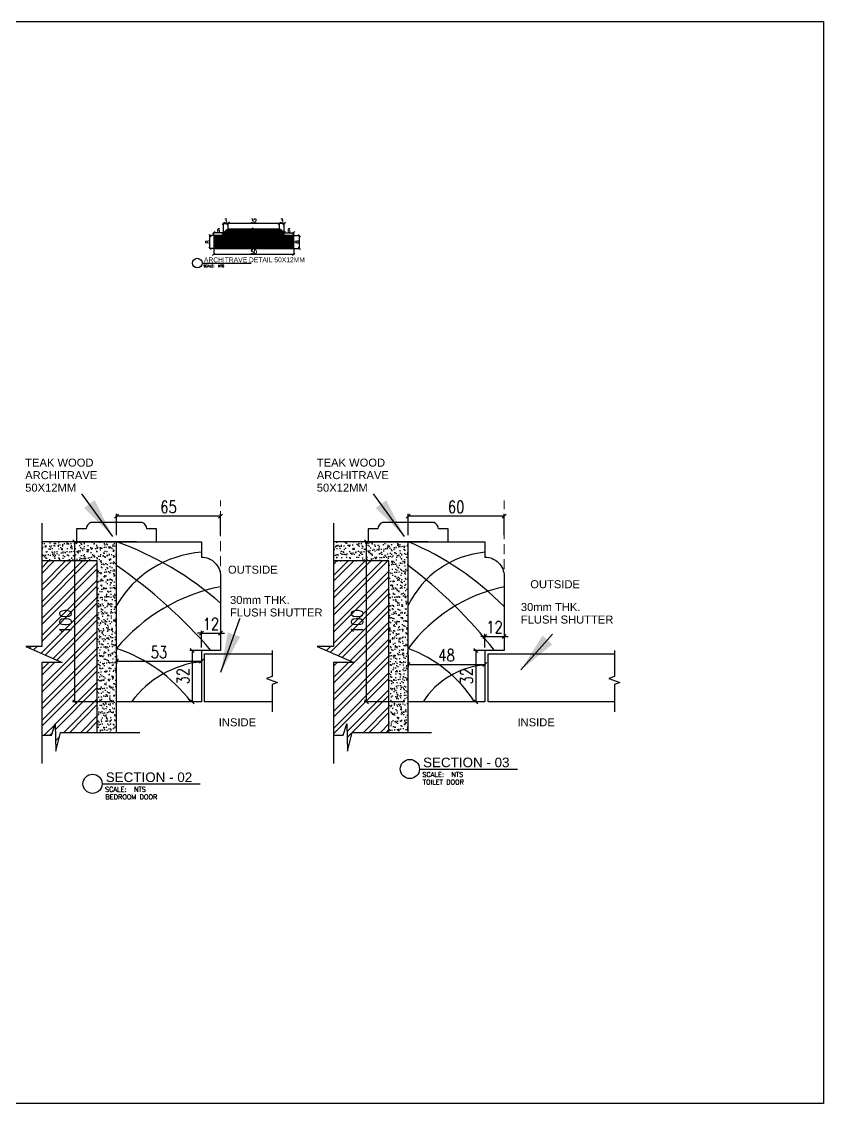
# Model space of a CAD drawing. Extents: x -32840 to 422982, y 280745 to 888746.
# Drawn here: x 346465 to 346966, y 413491 to 414167 of the extents above; entities that cross this region are included whole.
import ezdxf
from ezdxf.enums import TextEntityAlignment as Align

# ---------------------------------------------------------------- set-up
doc = ezdxf.new("R2010")
doc.units = 0
doc.header["$LTSCALE"] = 1000
doc.header["$PDMODE"] = 3
for name, pattern in [('Aligning Line', [6.35, 3.175, -3.175]), ('CONTINOUS', [0]), ('HIDDEN', [0.375, 0.25, -0.125]), ('HIDDEN2', [0.1875, 0.125, -0.0625])]:
    doc.linetypes.add(name, pattern=pattern)
doc.layers.get('Defpoints').update_dxf_attribs({"linetype": 'HIDDEN'})
for name, color, linetype in [('A-Dim det', 3, 'Continuous'), ('A-HATCH', 8, 'Continuous'), ('A-RD', 6, 'Continuous'), ('A-SEC-DET-ID', 2, 'Continuous'), ('A-WALL', 7, 'CONTINOUS'), ('HATCH', 8, 'Continuous')]:
    doc.layers.add(name, color=color, linetype=linetype)
doc.layers.add('G-ANNO-NPLT', color=5, linetype='Aligning Line', lineweight=9)
doc.styles.add('Arial', font='arial.ttf')
doc.styles.add('ROMANS', font='romans.shx', dxfattribs={"width": 0.8})
doc.styles.get("Standard").update_dxf_attribs({"font": 'arial.ttf'})
doc.dimstyles.new('A-Det', dxfattribs={"dimscale": 25, "dimtxt": 2.5, "dimasz": 1, "dimexe": 1, "dimexo": 1, "dimgap": 1, "dimtad": 1, "dimdec": 0, "dimlfac": -0.01, "dimzin": 3, "dimdsep": 46, "dimtxsty": 'ROMANS', "dimblk": 'ARCHTICK', "dimcen": 1, "dimclrd": 256, "dimclre": 256, "dimclrt": 6, "dimadec": 0, "dimazin": 0, "dimtfac": 1, "dimtdec": 0, "dimtix": 1, "dimtmove": 1, "dimatfit": 3, "dimfxl": 1, "dimfrac": 2, "dimtolj": 1, "dimtzin": 3, "dimarcsym": 0})
doc.dimstyles.new('A-Det1', dxfattribs={"dimscale": 0.05, "dimtxt": 150, "dimasz": 50, "dimexe": 30, "dimexo": 40, "dimgap": 40, "dimtad": 1, "dimdec": 0, "dimlfac": -0.01, "dimzin": 3, "dimdsep": 46, "dimtxsty": 'ROMANS', "dimblk": 'OBLIQUE', "dimcen": 50, "dimclrd": 256, "dimclre": 8, "dimclrt": 6, "dimadec": 0, "dimazin": 0, "dimtfac": 1, "dimtdec": 0, "dimtix": 1, "dimtmove": 1, "dimatfit": 3, "dimldrblk": 'OBLIQUE', "dimfxl": 1, "dimfrac": 2, "dimtolj": 1, "dimtzin": 3, "dimarcsym": 0})
doc.dimstyles.new('Dim-40', dxfattribs={"dimtxt": 2.5, "dimasz": 1.5, "dimexe": 0.25, "dimexo": 0.25, "dimgap": 0.3, "dimtad": 1, "dimdec": 0, "dimzin": 3, "dimdsep": 46, "dimtxsty": 'ROMANS', "dimblk1": 'OBLIQUE', "dimblk2": 'OBLIQUE', "dimsah": 1, "dimcen": 1.5, "dimclrd": 3, "dimclre": 3, "dimclrt": 6, "dimadec": 0, "dimazin": 0, "dimtfac": 1, "dimtdec": 0, "dimtix": 1, "dimtmove": 2, "dimatfit": 3, "dimfxl": 0.18, "dimfrac": 2, "dimtolj": 1, "dimtzin": 3, "dimarcsym": 1})

# ---------------------------------------------------------------- blocks, each defined once
blk = doc.blocks.new('_Oblique')
at = {"color": 0, "linetype": 'ByBlock', "lineweight": -2}
blk.add_line((-0.5, -0.5), (0.5, 0.5), dxfattribs=at)
at = {"color": 0, "linetype": 'ByBlock'}
blk.add_line((-0.5, -0.5), (0.5, 0.5), dxfattribs=at)
blk = doc.blocks.new('*D240')
at = {"layer": 'A-Dim det', "lineweight": -2, "transparency": 16777216}
for p, q in [((346577.49, 413785.22), (346574.99, 413785.22)), ((346577.49, 413785.22), (346589.49, 413785.22)), ((346589.49, 413785.22), (346591.99, 413785.22))]:
    blk.add_line(p, q, dxfattribs=at)
at = {"layer": 'A-Dim det', "color": 8, "lineweight": -2, "transparency": 16777216}
for p, q in [((346577.49, 413776.36), (346577.49, 413786.72)), ((346589.49, 413786.05), (346589.49, 413783.72))]:
    blk.add_line(p, q, dxfattribs=at)
at = {"layer": 'Defpoints', "color": 0, "transparency": 16777216}
for p in [(346589.49, 413788.05), (346589.49, 413785.22), (346577.49, 413774.36)]:
    blk.add_point(p, dxfattribs=at)
at = {"layer": 'A-Dim det', "lineweight": -2, "transparency": 16777216, "xscale": 2.5, "yscale": 2.5, "zscale": 2.5}
blk.add_blockref('_Oblique', (346577.49, 413785.22), dxfattribs=at)
at = {"layer": 'A-Dim det', "lineweight": -2, "transparency": 16777216, "xscale": 2.5, "yscale": 2.5, "zscale": 2.5, "rotation": 180}
blk.add_blockref('_Oblique', (346589.49, 413785.22), dxfattribs=at)
at = {"layer": 'A-Dim det', "color": 6, "lineweight": -2, "transparency": 16777216, "insert": (346583.49, 413790.97), "char_height": 7.5, "attachment_point": 5, "style": 'ROMANS'}
blk.add_mtext('\\A1;12', dxfattribs=at)
blk = doc.blocks.new('*D241')
at = {"layer": 'A-Dim det', "color": 8, "lineweight": -2, "transparency": 16777216}
for p, q in [((346524.49, 413771.48), (346524.49, 413766.15)), ((346577.49, 413766.48), (346577.49, 413766.15))]:
    blk.add_line(p, q, dxfattribs=at)
at = {"layer": 'A-Dim det', "lineweight": -2, "transparency": 16777216}
blk.add_line((346524.49, 413767.65), (346577.49, 413767.65), dxfattribs=at)
at = {"layer": 'Defpoints', "color": 0, "transparency": 16777216}
for p in [(346524.49, 413773.48), (346577.49, 413768.48), (346577.49, 413767.65)]:
    blk.add_point(p, dxfattribs=at)
at = {"layer": 'A-Dim det', "lineweight": -2, "transparency": 16777216, "xscale": 2.5, "yscale": 2.5, "zscale": 2.5, "rotation": 180}
blk.add_blockref('_Oblique', (346524.49, 413767.65), dxfattribs=at)
at = {"layer": 'A-Dim det', "lineweight": -2, "transparency": 16777216, "xscale": 2.5, "yscale": 2.5, "zscale": 2.5}
blk.add_blockref('_Oblique', (346577.49, 413767.65), dxfattribs=at)
at = {"layer": 'A-Dim det', "color": 6, "lineweight": -2, "transparency": 16777216, "insert": (346550.99, 413773.4), "char_height": 7.5, "attachment_point": 5, "style": 'ROMANS'}
blk.add_mtext('\\A1;53', dxfattribs=at)
blk = doc.blocks.new('*D242')
at = {"layer": 'A-Dim det', "color": 8, "lineweight": -2, "transparency": 16777216}
for p, q in [((346583.49, 413774.36), (346570.3, 413774.36)), ((346571.66, 413742.36), (346570.3, 413742.36))]:
    blk.add_line(p, q, dxfattribs=at)
at = {"layer": 'A-Dim det', "lineweight": -2, "transparency": 16777216}
blk.add_line((346571.8, 413774.36), (346571.8, 413742.36), dxfattribs=at)
at = {"layer": 'Defpoints', "color": 0, "transparency": 16777216}
for p in [(346585.49, 413774.36), (346571.8, 413742.36), (346573.66, 413742.36)]:
    blk.add_point(p, dxfattribs=at)
at = {"layer": 'A-Dim det', "lineweight": -2, "transparency": 16777216, "xscale": 2.5, "yscale": 2.5, "zscale": 2.5}
for p, rotation in [((346571.8, 413774.36), 90), ((346571.8, 413742.36), 270)]:
    blk.add_blockref('_Oblique', p, dxfattribs=dict(at, rotation=rotation))
at = {"layer": 'A-Dim det', "color": 6, "lineweight": -2, "transparency": 16777216, "insert": (346566.05, 413758.36), "char_height": 7.5, "attachment_point": 5, "rotation": 90, "style": 'ROMANS'}
blk.add_mtext('\\A1;32', dxfattribs=at)
blk = doc.blocks.new('*D243')
at = {"layer": 'A-Dim det', "color": 8, "lineweight": -2, "transparency": 16777216}
for p, q in [((346522.49, 413842.36), (346496.92, 413842.36)), ((346522.49, 413742.36), (346496.92, 413742.36))]:
    blk.add_line(p, q, dxfattribs=at)
at = {"layer": 'A-Dim det', "lineweight": -2, "transparency": 16777216}
blk.add_line((346498.42, 413742.36), (346498.42, 413842.36), dxfattribs=at)
at = {"layer": 'Defpoints', "color": 0, "transparency": 16777216}
for p in [(346498.42, 413842.36), (346524.49, 413842.36), (346524.49, 413742.36)]:
    blk.add_point(p, dxfattribs=at)
at = {"layer": 'A-Dim det', "lineweight": -2, "transparency": 16777216, "xscale": 2.5, "yscale": 2.5, "zscale": 2.5}
for p, rotation in [((346498.42, 413842.36), 90), ((346498.42, 413742.36), 270)]:
    blk.add_blockref('_Oblique', p, dxfattribs=dict(at, rotation=rotation))
at = {"layer": 'A-Dim det', "color": 6, "lineweight": -2, "transparency": 16777216, "insert": (346492.67, 413792.36), "char_height": 7.5, "attachment_point": 5, "rotation": 90, "style": 'ROMANS'}
blk.add_mtext('\\A1;100', dxfattribs=at)
blk = doc.blocks.new('*D245')
at = {"layer": 'A-Dim det', "color": 8, "lineweight": -2, "transparency": 16777216}
for p, q in [((346524.49, 413846.54), (346524.49, 413859.83)), ((346589.49, 413846.54), (346589.49, 413859.83))]:
    blk.add_line(p, q, dxfattribs=at)
at = {"layer": 'A-Dim det', "lineweight": -2, "transparency": 16777216}
blk.add_line((346589.49, 413858.33), (346524.49, 413858.33), dxfattribs=at)
at = {"layer": 'Defpoints', "color": 0, "transparency": 16777216}
for p in [(346524.49, 413858.33), (346524.49, 413844.54), (346589.49, 413844.54)]:
    blk.add_point(p, dxfattribs=at)
at = {"layer": 'A-Dim det', "lineweight": -2, "transparency": 16777216, "xscale": 2.5, "yscale": 2.5, "zscale": 2.5, "rotation": 180}
blk.add_blockref('_Oblique', (346524.49, 413858.33), dxfattribs=at)
at = {"layer": 'A-Dim det', "lineweight": -2, "transparency": 16777216, "xscale": 2.5, "yscale": 2.5, "zscale": 2.5}
blk.add_blockref('_Oblique', (346589.49, 413858.33), dxfattribs=at)
at = {"layer": 'A-Dim det', "color": 6, "lineweight": -2, "transparency": 16777216, "insert": (346556.99, 413864.08), "char_height": 7.5, "attachment_point": 5, "style": 'ROMANS'}
blk.add_mtext('\\A1;65', dxfattribs=at)
blk = doc.blocks.new('TAG-LABEL')
at = {"linetype": 'Continuous'}
blk.add_line((-65.32, 0), (-24.49, 0), dxfattribs=at)
blk.add_circle((-69.32, 0), 4, dxfattribs=at)
at = {"color": 6, "style": 'ROMANS'}
blk.add_text('SCALE:', height=2, dxfattribs=at).set_placement((-64.13, -3.31))
at = {"color": 6}
for tag, p, height, style in [('LABELNAME', (-63.82, 0.75), 4, 'Arial'), ('DES.LINE.01', (-63.94, -6.44), 2, 'ROMANS'), ('SCALE', (-52.05, -3.31), 2, 'ROMANS'), ('DES.LINE.02', (-63.94, -9.56), 2, 'ROMANS')]:
    blk.add_attdef(tag, p, '', height=height, dxfattribs=dict(at, style=style))
at = {"color": 6, "style": 'Arial'}
blk.add_attdef('88', text='', height=4, dxfattribs=at).set_placement((-69.32, 0), align=Align.MIDDLE_CENTER)
blk = doc.blocks.new('*D246')
at = {"layer": 'A-Dim det', "lineweight": -2, "transparency": 16777216}
for p, q in [((346754.7, 413783.22), (346752.2, 413783.22)), ((346754.7, 413783.22), (346766.7, 413783.22)), ((346766.7, 413783.22), (346769.2, 413783.22))]:
    blk.add_line(p, q, dxfattribs=at)
at = {"layer": 'A-Dim det', "color": 8, "lineweight": -2, "transparency": 16777216}
for p, q in [((346754.7, 413776.36), (346754.7, 413784.72)), ((346766.7, 413784.05), (346766.7, 413781.72))]:
    blk.add_line(p, q, dxfattribs=at)
at = {"layer": 'Defpoints', "color": 0, "transparency": 16777216}
for p in [(346766.7, 413786.05), (346766.7, 413783.22), (346754.7, 413774.36)]:
    blk.add_point(p, dxfattribs=at)
at = {"layer": 'A-Dim det', "lineweight": -2, "transparency": 16777216, "xscale": 2.5, "yscale": 2.5, "zscale": 2.5}
blk.add_blockref('_Oblique', (346754.7, 413783.22), dxfattribs=at)
at = {"layer": 'A-Dim det', "lineweight": -2, "transparency": 16777216, "xscale": 2.5, "yscale": 2.5, "zscale": 2.5, "rotation": 180}
blk.add_blockref('_Oblique', (346766.7, 413783.22), dxfattribs=at)
at = {"layer": 'A-Dim det', "color": 6, "lineweight": -2, "transparency": 16777216, "insert": (346760.7, 413788.97), "char_height": 7.5, "attachment_point": 5, "style": 'ROMANS'}
blk.add_mtext('\\A1;12', dxfattribs=at)
blk = doc.blocks.new('*D247')
at = {"layer": 'A-Dim det', "color": 8, "lineweight": -2, "transparency": 16777216}
for p, q in [((346706.7, 413771.48), (346706.7, 413764.15)), ((346754.7, 413766.48), (346754.7, 413764.15))]:
    blk.add_line(p, q, dxfattribs=at)
at = {"layer": 'A-Dim det', "lineweight": -2, "transparency": 16777216}
blk.add_line((346706.7, 413765.65), (346754.7, 413765.65), dxfattribs=at)
at = {"layer": 'Defpoints', "color": 0, "transparency": 16777216}
for p in [(346706.7, 413773.48), (346754.7, 413768.48), (346754.7, 413765.65)]:
    blk.add_point(p, dxfattribs=at)
at = {"layer": 'A-Dim det', "lineweight": -2, "transparency": 16777216, "xscale": 2.5, "yscale": 2.5, "zscale": 2.5, "rotation": 180}
blk.add_blockref('_Oblique', (346706.7, 413765.65), dxfattribs=at)
at = {"layer": 'A-Dim det', "lineweight": -2, "transparency": 16777216, "xscale": 2.5, "yscale": 2.5, "zscale": 2.5}
blk.add_blockref('_Oblique', (346754.7, 413765.65), dxfattribs=at)
at = {"layer": 'A-Dim det', "color": 6, "lineweight": -2, "transparency": 16777216, "insert": (346730.7, 413771.4), "char_height": 7.5, "attachment_point": 5, "style": 'ROMANS'}
blk.add_mtext('\\A1;48', dxfattribs=at)
blk = doc.blocks.new('*D248')
at = {"layer": 'A-Dim det', "color": 8, "lineweight": -2, "transparency": 16777216}
for p, q in [((346760.7, 413774.36), (346747.51, 413774.36)), ((346748.86, 413742.36), (346747.51, 413742.36))]:
    blk.add_line(p, q, dxfattribs=at)
at = {"layer": 'A-Dim det', "lineweight": -2, "transparency": 16777216}
blk.add_line((346749.01, 413774.36), (346749.01, 413742.36), dxfattribs=at)
at = {"layer": 'Defpoints', "color": 0, "transparency": 16777216}
for p in [(346762.7, 413774.36), (346749.01, 413742.36), (346750.86, 413742.36)]:
    blk.add_point(p, dxfattribs=at)
at = {"layer": 'A-Dim det', "lineweight": -2, "transparency": 16777216, "xscale": 2.5, "yscale": 2.5, "zscale": 2.5}
for p, rotation in [((346749.01, 413774.36), 90), ((346749.01, 413742.36), 270)]:
    blk.add_blockref('_Oblique', p, dxfattribs=dict(at, rotation=rotation))
at = {"layer": 'A-Dim det', "color": 6, "lineweight": -2, "transparency": 16777216, "insert": (346743.26, 413758.36), "char_height": 7.5, "attachment_point": 5, "rotation": 90, "style": 'ROMANS'}
blk.add_mtext('\\A1;32', dxfattribs=at)
blk = doc.blocks.new('*D249')
at = {"layer": 'A-Dim det', "color": 8, "lineweight": -2, "transparency": 16777216}
for p, q in [((346704.7, 413842.36), (346679.13, 413842.36)), ((346704.7, 413742.36), (346679.13, 413742.36))]:
    blk.add_line(p, q, dxfattribs=at)
at = {"layer": 'A-Dim det', "lineweight": -2, "transparency": 16777216}
blk.add_line((346680.63, 413742.36), (346680.63, 413842.36), dxfattribs=at)
at = {"layer": 'Defpoints', "color": 0, "transparency": 16777216}
for p in [(346680.63, 413842.36), (346706.7, 413842.36), (346706.7, 413742.36)]:
    blk.add_point(p, dxfattribs=at)
at = {"layer": 'A-Dim det', "lineweight": -2, "transparency": 16777216, "xscale": 2.5, "yscale": 2.5, "zscale": 2.5}
for p, rotation in [((346680.63, 413842.36), 90), ((346680.63, 413742.36), 270)]:
    blk.add_blockref('_Oblique', p, dxfattribs=dict(at, rotation=rotation))
at = {"layer": 'A-Dim det', "color": 6, "lineweight": -2, "transparency": 16777216, "insert": (346674.88, 413792.36), "char_height": 7.5, "attachment_point": 5, "rotation": 90, "style": 'ROMANS'}
blk.add_mtext('\\A1;100', dxfattribs=at)
blk = doc.blocks.new('*D250')
at = {"layer": 'A-Dim det', "color": 8, "lineweight": -2, "transparency": 16777216}
for p, q in [((346706.7, 413846.54), (346706.7, 413859.83)), ((346766.7, 413846.54), (346766.7, 413859.83))]:
    blk.add_line(p, q, dxfattribs=at)
at = {"layer": 'A-Dim det', "lineweight": -2, "transparency": 16777216}
blk.add_line((346766.7, 413858.33), (346706.7, 413858.33), dxfattribs=at)
at = {"layer": 'Defpoints', "color": 0, "transparency": 16777216}
for p in [(346706.7, 413858.33), (346706.7, 413844.54), (346766.7, 413844.54)]:
    blk.add_point(p, dxfattribs=at)
at = {"layer": 'A-Dim det', "lineweight": -2, "transparency": 16777216, "xscale": 2.5, "yscale": 2.5, "zscale": 2.5, "rotation": 180}
blk.add_blockref('_Oblique', (346706.7, 413858.33), dxfattribs=at)
at = {"layer": 'A-Dim det', "lineweight": -2, "transparency": 16777216, "xscale": 2.5, "yscale": 2.5, "zscale": 2.5}
blk.add_blockref('_Oblique', (346766.7, 413858.33), dxfattribs=at)
at = {"layer": 'A-Dim det', "color": 6, "lineweight": -2, "transparency": 16777216, "insert": (346736.7, 413864.08), "char_height": 7.5, "attachment_point": 5, "style": 'ROMANS'}
blk.add_mtext('\\A1;60', dxfattribs=at)
blk = doc.blocks.new('_ArchTick')
at = {"color": 0, "linetype": 'ByBlock', "const_width": 0.15}
blk.add_lwpolyline([(-0.5, -0.5), (0.5, 0.5)], dxfattribs=at)
blk = doc.blocks.new('*D367')
at = {"color": 3, "lineweight": -2, "transparency": 16777216}
for p, q in [((3.97, 12.47), (1.56, 12.47)), ((1.81, 4.47), (1.81, 12.47)), ((3.97, 4.47), (1.56, 4.47))]:
    blk.add_line(p, q, dxfattribs=at)
at = {"layer": 'Defpoints', "color": 0, "transparency": 16777216}
for p in [(1.81, 12.47), (4.22, 12.47), (4.22, 4.47)]:
    blk.add_point(p, dxfattribs=at)
at = {"color": 3, "lineweight": -2, "transparency": 16777216, "xscale": 1.5, "yscale": 1.5, "zscale": 1.5}
for p, rotation in [((1.81, 12.47), 90), ((1.81, 4.47), 270)]:
    blk.add_blockref('_Oblique', p, dxfattribs=dict(at, rotation=rotation))
at = {"color": 6, "transparency": 16777216, "insert": (0.26, 8.47), "char_height": 2.5, "attachment_point": 5, "rotation": 90, "style": 'ROMANS'}
blk.add_mtext('\\A1;8', dxfattribs=at)
blk = doc.blocks.new('*D368')
at = {"color": 3, "lineweight": -2, "transparency": 16777216}
for p, q in [((4.22, 12.72), (4.22, 14.42)), ((10.22, 14.17), (4.22, 14.17)), ((10.22, 12.72), (10.22, 14.42))]:
    blk.add_line(p, q, dxfattribs=at)
at = {"layer": 'Defpoints', "color": 0, "transparency": 16777216}
for p in [(4.22, 14.17), (4.22, 12.47), (10.22, 12.47)]:
    blk.add_point(p, dxfattribs=at)
at = {"color": 3, "lineweight": -2, "transparency": 16777216, "xscale": 1.5, "yscale": 1.5, "zscale": 1.5, "rotation": 180}
blk.add_blockref('_Oblique', (4.22, 14.17), dxfattribs=at)
at = {"color": 3, "lineweight": -2, "transparency": 16777216, "xscale": 1.5, "yscale": 1.5, "zscale": 1.5}
blk.add_blockref('_Oblique', (10.22, 14.17), dxfattribs=at)
at = {"color": 6, "transparency": 16777216, "insert": (7.22, 15.72), "char_height": 2.5, "attachment_point": 5, "style": 'ROMANS'}
blk.add_mtext('\\A1;6', dxfattribs=at)
blk = doc.blocks.new('*D369')
at = {"color": 3, "lineweight": -2, "transparency": 16777216}
for p, q in [((13.22, 16.72), (13.22, 20.34)), ((45.22, 16.72), (45.22, 20.34)), ((45.22, 20.09), (13.22, 20.09))]:
    blk.add_line(p, q, dxfattribs=at)
at = {"layer": 'Defpoints', "color": 0, "transparency": 16777216}
for p in [(13.22, 20.09), (13.22, 16.47), (45.22, 16.47)]:
    blk.add_point(p, dxfattribs=at)
at = {"color": 3, "lineweight": -2, "transparency": 16777216, "xscale": 1.5, "yscale": 1.5, "zscale": 1.5, "rotation": 180}
blk.add_blockref('_Oblique', (13.22, 20.09), dxfattribs=at)
at = {"color": 3, "lineweight": -2, "transparency": 16777216, "xscale": 1.5, "yscale": 1.5, "zscale": 1.5}
blk.add_blockref('_Oblique', (45.22, 20.09), dxfattribs=at)
at = {"color": 6, "transparency": 16777216, "insert": (29.22, 21.64), "char_height": 2.5, "attachment_point": 5, "style": 'ROMANS'}
blk.add_mtext('\\A1;32', dxfattribs=at)
blk = doc.blocks.new('*D370')
at = {"color": 3, "lineweight": -2, "transparency": 16777216}
for p, q in [((10.22, 12.72), (10.22, 20.34)), ((13.22, 16.72), (13.22, 20.34)), ((10.22, 20.09), (13.22, 20.09))]:
    blk.add_line(p, q, dxfattribs=at)
at = {"layer": 'Defpoints', "color": 0, "transparency": 16777216}
for p in [(13.22, 20.09), (13.22, 16.47), (10.22, 12.47)]:
    blk.add_point(p, dxfattribs=at)
at = {"color": 3, "lineweight": -2, "transparency": 16777216, "xscale": 1.5, "yscale": 1.5, "zscale": 1.5, "rotation": 180}
blk.add_blockref('_Oblique', (10.22, 20.09), dxfattribs=at)
at = {"color": 3, "lineweight": -2, "transparency": 16777216, "xscale": 1.5, "yscale": 1.5, "zscale": 1.5}
blk.add_blockref('_Oblique', (13.22, 20.09), dxfattribs=at)
at = {"color": 6, "transparency": 16777216, "insert": (11.72, 21.64), "char_height": 2.5, "attachment_point": 5, "style": 'ROMANS'}
blk.add_mtext('\\A1;3', dxfattribs=at)
blk = doc.blocks.new('*D371')
at = {"color": 3, "lineweight": -2, "transparency": 16777216}
for p, q in [((54.47, 12.47), (57.97, 12.47)), ((57.72, 4.47), (57.72, 12.47)), ((54.47, 4.47), (57.97, 4.47))]:
    blk.add_line(p, q, dxfattribs=at)
at = {"layer": 'Defpoints', "color": 0, "transparency": 16777216}
for p in [(54.22, 12.47), (57.72, 12.47), (54.22, 4.47)]:
    blk.add_point(p, dxfattribs=at)
at = {"color": 3, "lineweight": -2, "transparency": 16777216, "xscale": 1.5, "yscale": 1.5, "zscale": 1.5}
for p, rotation in [((57.72, 12.47), 90), ((57.72, 4.47), 270)]:
    blk.add_blockref('_Oblique', p, dxfattribs=dict(at, rotation=rotation))
at = {"color": 6, "transparency": 16777216, "insert": (56.17, 8.47), "char_height": 2.5, "attachment_point": 5, "rotation": 90, "style": 'ROMANS'}
blk.add_mtext('\\A1;8', dxfattribs=at)
blk = doc.blocks.new('*D372')
at = {"color": 3, "lineweight": -2, "transparency": 16777216}
for p, q in [((48.22, 12.72), (48.22, 14.42)), ((48.22, 14.17), (54.22, 14.17)), ((54.22, 12.72), (54.22, 14.42))]:
    blk.add_line(p, q, dxfattribs=at)
at = {"layer": 'Defpoints', "color": 0, "transparency": 16777216}
for p in [(54.22, 14.17), (48.22, 12.47), (54.22, 12.47)]:
    blk.add_point(p, dxfattribs=at)
at = {"color": 3, "lineweight": -2, "transparency": 16777216, "xscale": 1.5, "yscale": 1.5, "zscale": 1.5, "rotation": 180}
blk.add_blockref('_Oblique', (48.22, 14.17), dxfattribs=at)
at = {"color": 3, "lineweight": -2, "transparency": 16777216, "xscale": 1.5, "yscale": 1.5, "zscale": 1.5}
blk.add_blockref('_Oblique', (54.22, 14.17), dxfattribs=at)
at = {"color": 6, "transparency": 16777216, "insert": (51.22, 15.72), "char_height": 2.5, "attachment_point": 5, "style": 'ROMANS'}
blk.add_mtext('\\A1;6', dxfattribs=at)
blk = doc.blocks.new('*D373')
at = {"color": 3, "lineweight": -2, "transparency": 16777216}
for p, q in [((45.22, 16.72), (45.22, 20.34)), ((48.22, 12.72), (48.22, 20.34)), ((48.22, 20.09), (45.22, 20.09))]:
    blk.add_line(p, q, dxfattribs=at)
at = {"layer": 'Defpoints', "color": 0, "transparency": 16777216}
for p in [(45.22, 20.09), (45.22, 16.47), (48.22, 12.47)]:
    blk.add_point(p, dxfattribs=at)
at = {"color": 3, "lineweight": -2, "transparency": 16777216, "xscale": 1.5, "yscale": 1.5, "zscale": 1.5, "rotation": 180}
blk.add_blockref('_Oblique', (45.22, 20.09), dxfattribs=at)
at = {"color": 3, "lineweight": -2, "transparency": 16777216, "xscale": 1.5, "yscale": 1.5, "zscale": 1.5}
blk.add_blockref('_Oblique', (48.22, 20.09), dxfattribs=at)
at = {"color": 6, "transparency": 16777216, "insert": (46.72, 21.64), "char_height": 2.5, "attachment_point": 5, "style": 'ROMANS'}
blk.add_mtext('\\A1;3', dxfattribs=at)
blk = doc.blocks.new('*D374')
at = {"color": 3, "lineweight": -2, "transparency": 16777216}
for p, q in [((29.24, 16.47), (29.24, 4.47)), ((29.47, 16.47), (29.49, 16.47)), ((29.47, 4.47), (29.49, 4.47))]:
    blk.add_line(p, q, dxfattribs=at)
at = {"layer": 'Defpoints', "color": 0, "transparency": 16777216}
for p in [(29.22, 16.47), (29.22, 4.47), (29.24, 4.47)]:
    blk.add_point(p, dxfattribs=at)
at = {"color": 3, "lineweight": -2, "transparency": 16777216, "xscale": 1.5, "yscale": 1.5, "zscale": 1.5}
for p, rotation in [((29.24, 16.47), 90), ((29.24, 4.47), 270)]:
    blk.add_blockref('_Oblique', p, dxfattribs=dict(at, rotation=rotation))
at = {"color": 6, "transparency": 16777216, "insert": (27.69, 10.47), "char_height": 2.5, "attachment_point": 5, "rotation": 90, "style": 'ROMANS'}
blk.add_mtext('\\A1;12', dxfattribs=at)
blk = doc.blocks.new('*D375')
at = {"color": 3, "lineweight": -2, "transparency": 16777216}
for p, q in [((4.22, 4.22), (4.22, 0.53)), ((4.22, 0.78), (54.22, 0.78)), ((54.22, 4.22), (54.22, 0.53))]:
    blk.add_line(p, q, dxfattribs=at)
at = {"layer": 'Defpoints', "color": 0, "transparency": 16777216}
for p in [(4.22, 4.47), (54.22, 4.47), (54.22, 0.78)]:
    blk.add_point(p, dxfattribs=at)
at = {"color": 3, "lineweight": -2, "transparency": 16777216, "xscale": 1.5, "yscale": 1.5, "zscale": 1.5, "rotation": 180}
blk.add_blockref('_Oblique', (4.22, 0.78), dxfattribs=at)
at = {"color": 3, "lineweight": -2, "transparency": 16777216, "xscale": 1.5, "yscale": 1.5, "zscale": 1.5}
blk.add_blockref('_Oblique', (54.22, 0.78), dxfattribs=at)
at = {"color": 6, "transparency": 16777216, "insert": (29.22, 2.33), "char_height": 2.5, "attachment_point": 5, "style": 'ROMANS'}
blk.add_mtext('\\A1;50', dxfattribs=at)
blk = doc.blocks.new('A$C4047069A')
at = {"layer": 'HATCH'}
h = blk.add_hatch(dxfattribs=at)
h.set_pattern_fill('ANSI31', color=256, scale=5, style=0)
h.set_pattern_definition([(45, (0, 0), (-0.441942, 0.441942), [])])
h.paths.add_polyline_path([(54.22, 12.47), (48.22, 12.47, 0.306903), (45.22, 16.47), (13.22, 16.47, 0.306903), (10.22, 12.47), (4.22, 12.47), (4.22, 4.47), (54.22, 4.47)])
h.paths.add_polyline_path([(56.94, 7.18), (56.94, 9.76), (53.19, 9.76), (53.19, 7.18)], flags=9)
h.paths.add_polyline_path([(29.56, 8.37), (29.56, 12.57), (25.81, 12.57), (25.81, 8.37)], flags=24)
blk.add_line((29.22, 16.47), (26.24, 16.47))
blk.add_lwpolyline([(13.22, 16.47, 0.306903), (10.22, 12.47), (4.22, 12.47), (4.22, 4.47), (54.22, 4.47), (54.22, 12.47), (48.22, 12.47, 0.306903), (45.22, 16.47)], format="xyb", close=True)
for base, p1, p2, picture, middle in [((13.22, 20.09), (10.22, 12.47), (13.22, 16.47), '*D370', (11.72, 21.64)), ((13.22, 20.09), (45.22, 16.47), (13.22, 16.47), '*D369', (29.22, 21.64)), ((4.22, 14.17), (10.22, 12.47), (4.22, 12.47), '*D368', (7.22, 15.72)), ((54.22, 0.78), (4.22, 4.47), (54.22, 4.47), '*D375', (29.22, 2.33))]:
    dim = blk.add_linear_dim(base=base, p1=p1, p2=p2, dimstyle='Dim-40')
    dim.commit()
    dim.dimension.update_dxf_attribs({"geometry": picture, "text_midpoint": middle})
for base, p1, p2, angle, picture, middle in [((45.22, 20.09), (48.22, 12.47), (45.22, 16.47), 180, '*D373', (46.72, 21.64)), ((29.24, 4.47), (29.22, 16.47), (29.22, 4.47), 90, '*D374', (27.69, 10.47)), ((54.22, 14.17), (48.22, 12.47), (54.22, 12.47), 180, '*D372', (51.22, 15.72)), ((1.81, 12.47), (4.22, 4.47), (4.22, 12.47), 90, '*D367', (0.26, 8.47)), ((57.72, 12.47), (54.22, 4.47), (54.22, 12.47), 90, '*D371', (56.17, 8.47))]:
    dim = blk.add_linear_dim(base=base, p1=p1, p2=p2, angle=angle, dimstyle='Dim-40')
    dim.commit()
    dim.dimension.update_dxf_attribs({"geometry": picture, "text_midpoint": middle})

msp = doc.modelspace()

# ---------------------------------------------------------------- hatches: boundary and pattern name
at = {"layer": 'A-HATCH'}
h = msp.add_hatch(dxfattribs=at)
h.set_pattern_fill('AR-SAND', color=256, scale=2)
h.set_pattern_definition([(37.5, (-50726224.8156, 15032792.9734), (-0.12598671622, 3.85364753803), [0, -3.04, 0, -3.4, 0, -3.25]), (7.5, (-50726224.8156, 15032792.9734), (3.53955341054, 5.64429213046), [0, -1.64, 0, -2.74, 0, -1.05]), (327.5, (-50726227.2756, 15032792.9734), (6.2282837235, 0.01131810707), [0, -1, 0, -3.6, 0, -4.7]), (317.5, (-50726227.2756, 15032792.9734), (6.01225320914, 1.75535112987), [0, -0.5, 0, -2.36, 0, -2.7])])
h.paths.add_polyline_path([(346524.49, 413829.86), (346524.49, 413842.36), (346499.49, 413842.36), (346477.83, 413842.36), (346477.83, 413830.36), (346512.49, 413830.36), (346512.49, 413723.25), (346524.49, 413723.25)])
h = msp.add_hatch(dxfattribs=at)
h.set_pattern_fill('AR-SAND', color=256, scale=2)
h.set_pattern_definition([(37.5, (-50726201.7747, 15032989.5293), (-0.12598671622, 3.85364753803), [0, -3.04, 0, -3.4, 0, -3.25]), (7.5, (-50726201.7747, 15032989.5293), (3.53955341054, 5.64429213046), [0, -1.64, 0, -2.74, 0, -1.05]), (327.5, (-50726204.2347, 15032989.5293), (6.2282837235, 0.01131810707), [0, -1, 0, -3.6, 0, -4.7]), (317.5, (-50726204.2347, 15032989.5293), (6.01225320914, 1.75535112987), [0, -0.5, 0, -2.36, 0, -2.7])])
h.paths.add_polyline_path([(346706.7, 413829.86), (346706.7, 413842.36), (346681.7, 413842.36), (346660.04, 413842.36), (346660.04, 413830.36), (346694.7, 413830.36), (346694.7, 413723.25), (346706.7, 413723.25)])
h = msp.add_hatch(dxfattribs=at)
h.set_pattern_fill('ANSI32', color=256, scale=20)
h.set_pattern_definition([(45, (-50726224.8156, 15032792.9734), (-5.3033008589, 5.3033008589), []), (45, (-50726221.28, 15032792.9734), (-5.3033008589, 5.3033008589), [])])
h.paths.add_polyline_path([(346512.49, 413830.36), (346477.83, 413830.36), (346477.83, 413776.98), (346467.71, 413776.98), (346490.58, 413766.82), (346477.83, 413766.82), (346477.83, 413721.53), (346483.92, 413721.53), (346486.12, 413728.52), (346486.6, 413711.59), (346489.48, 413723.25), (346512.49, 413723.25)])
h.paths.add_polyline_path([(346498.3, 413784.11), (346498.3, 413800.61), (346487.05, 413800.61), (346487.05, 413784.11)], flags=24)

# ---------------------------------------------------------------- linework, layer by layer
at = {"layer": 'A-WALL'}
for p, q in [((346536.99, 413842.36), (346477.99, 413842.36)), ((346524.49, 413842.36), (346477.99, 413842.36)), ((346719.2, 413842.36), (346660.2, 413842.36)), ((346706.7, 413842.36), (346660.2, 413842.36)), ((346512.49, 413830.36), (346477.99, 413830.36)), ((346512.49, 413723.25), (346512.49, 413830.36)), ((346524.49, 413729.86), (346524.49, 413829.86)), ((346524.49, 413723.25), (346524.49, 413829.86)), ((346694.7, 413830.36), (346660.04, 413830.36)), ((346694.7, 413723.25), (346694.7, 413830.36)), ((346706.7, 413729.86), (346706.7, 413829.86)), ((346706.7, 413723.25), (346706.7, 413829.86))]:
    msp.add_line(p, q, dxfattribs=at)
for points in [[(346508.49, 413854.36, 0.306903), (346505.49, 413850.36), (346499.49, 413850.36), (346499.49, 413842.36), (346549.49, 413842.36), (346549.49, 413850.36), (346543.49, 413850.36, 0.306903), (346540.49, 413854.36)], [(346690.7, 413854.36, 0.306903), (346687.7, 413850.36), (346681.7, 413850.36), (346681.7, 413842.36), (346731.7, 413842.36), (346731.7, 413850.36), (346725.7, 413850.36, 0.306903), (346722.7, 413854.36)], [(346577.49, 413742.36), (346524.49, 413742.36), (346524.49, 413842.36), (346577.49, 413842.36), (346577.49, 413832.77, -0.414214), (346589.49, 413820.77), (346589.49, 413774.36), (346577.49, 413774.36)], [(346754.7, 413742.36), (346706.7, 413742.36), (346706.7, 413842.36), (346754.7, 413842.36), (346754.7, 413832.77, -0.414214), (346766.7, 413820.77), (346766.7, 413774.36), (346754.7, 413774.36)]]:
    msp.add_lwpolyline(points, format="xyb", close=True, dxfattribs=at)
for points in [[(346621.71, 413742.36), (346579.49, 413742.36), (346579.49, 413772.36), (346621.71, 413772.36)], [(346835.62, 413742.36), (346756.7, 413742.36), (346756.7, 413772.36), (346835.62, 413772.36)]]:
    msp.add_lwpolyline(points, dxfattribs=at)
at = {"layer": 'G-ANNO-NPLT', "linetype": 'HIDDEN2', "ltscale": 0.05}
for p, q in [((346589.49, 413799.05), (346589.49, 413868.16)), ((346766.7, 413797.05), (346766.7, 413868.16))]:
    msp.add_line(p, q, dxfattribs=at)
at = {"layer": 'HATCH'}
for p, q in [((346477.83, 413853.9), (346477.83, 413776.98)), ((346660.04, 413853.9), (346660.04, 413776.98)), ((346477.83, 413829.86), (346477.83, 413776.98)), ((346660.04, 413829.86), (346660.04, 413776.98)), ((346477.83, 413776.98), (346467.71, 413776.98)), ((346467.71, 413776.98), (346490.58, 413766.82)), ((346477.83, 413776.98), (346467.71, 413776.98)), ((346467.71, 413776.98), (346490.58, 413766.82)), ((346660.04, 413776.98), (346649.92, 413776.98)), ((346649.92, 413776.98), (346672.79, 413766.82)), ((346660.04, 413776.98), (346649.92, 413776.98)), ((346649.92, 413776.98), (346672.79, 413766.82)), ((346621.71, 413774.4), (346621.71, 413758.06)), ((346835.62, 413774.4), (346835.62, 413758.06)), ((346490.58, 413766.82), (346477.83, 413766.82)), ((346477.83, 413766.82), (346477.83, 413703.74)), ((346490.58, 413766.82), (346477.99, 413766.82)), ((346672.79, 413766.82), (346660.04, 413766.82)), ((346660.04, 413766.82), (346660.04, 413703.74)), ((346672.79, 413766.82), (346660.2, 413766.82)), ((346621.71, 413758.06), (346618.27, 413756.81)), ((346618.27, 413756.81), (346625.14, 413754.31)), ((346835.62, 413758.06), (346832.19, 413756.81)), ((346832.19, 413756.81), (346839.05, 413754.31)), ((346625.14, 413754.31), (346621.71, 413753.06)), ((346621.71, 413753.06), (346621.71, 413736.14)), ((346839.05, 413754.31), (346835.62, 413753.06)), ((346835.62, 413753.06), (346835.62, 413736.14))]:
    msp.add_line(p, q, dxfattribs=at)
for points in [[(346477.83, 413721.53), (346483.92, 413721.53), (346486.12, 413728.52), (346486.6, 413711.59), (346489.48, 413723.25), (346539.04, 413723.25)], [(346660.04, 413721.53), (346666.13, 413721.53), (346668.33, 413728.52), (346668.81, 413711.59), (346671.68, 413723.25), (346721.25, 413723.25)]]:
    msp.add_lwpolyline(points, dxfattribs=at)
for centre, radius, start, end in [((346457, 413654.22), 199.89, 48.4829, 70.26558), ((346635.99, 413672.85), 183.67, 44.63008, 67.35701), ((346582.28, 413769.26), 66.67, 94.12101, 150.09224), ((346759.61, 413777.39), 58.57, 94.81541, 154.61461), ((346348.37, 413572.52), 309.85, 40.64913, 55.35932), ((346537.59, 413601.57), 282.16, 37.76305, 53.17897), ((346611.49, 413703.04), 113.37, 101.09684, 140.12021), ((346787.94, 413715.17), 101.33, 102.00006, 143.29962), ((346493.22, 413683.01), 97.85, 37.34348, 71.3647), ((346676.91, 413696.13), 84.99, 32.95616, 69.48022), ((346584.06, 413705.47), 62.3, 96.05246, 143.68691), ((346758.46, 413715.22), 50.34, 94.29056, 147.37398)]:
    msp.add_arc(centre, radius, start, end, dxfattribs=at)

# ---------------------------------------------------------------- block references
at = {"layer": 'A-SEC-DET-ID'}
ref = msp.add_blockref('TAG-LABEL', (346626.94, 414016.48), dxfattribs=dict(at, xscale=0.75, yscale=0.75, zscale=0.75))
ref.add_attrib('LABELNAME', 'ARCHITRAVE DETAIL 50X12MM', (346579.08, 414017.05), dxfattribs={"layer": '0', "color": 6, "height": 3, "style": 'Arial'})
ref.add_attrib('SCALE', 'NTS', (346587.9, 414014), dxfattribs={"layer": '0', "color": 6, "height": 1.5, "style": 'ROMANS'})
ref = msp.add_blockref('TAG-LABEL', (346811.76, 413700.34), dxfattribs=dict(at, xscale=1.5, yscale=1.5, zscale=1.5))
ref.add_attrib('LABELNAME', 'SECTION - 03', (346716.03, 413701.46), dxfattribs={"layer": '0', "color": 6, "height": 6, "style": 'Arial'})
ref.add_attrib('SCALE', 'NTS', (346733.68, 413695.37), dxfattribs={"layer": '0', "color": 6, "height": 3, "style": 'ROMANS'})
ref.add_attrib('DES.LINE.01', 'TOILET DOOR', (346715.85, 413690.68), dxfattribs={"layer": '0', "color": 6, "height": 3, "style": 'ROMANS'})
ref = msp.add_blockref('TAG-LABEL', (346613.49, 413691.09), dxfattribs=dict(at, xscale=1.5, yscale=1.5, zscale=1.5))
ref.add_attrib('LABELNAME', 'SECTION - 02', (346517.76, 413692.21), dxfattribs={"layer": '0', "color": 6, "height": 6, "style": 'Arial'})
ref.add_attrib('SCALE', 'NTS', (346535.4, 413686.13), dxfattribs={"layer": '0', "color": 6, "height": 3, "style": 'ROMANS'})
ref.add_attrib('DES.LINE.01', 'BEDROOM DOOR', (346517.57, 413681.43), dxfattribs={"layer": '0', "color": 6, "height": 3, "style": 'ROMANS'})
at = {"layer": 'A-WALL'}
msp.add_blockref('A$C4047069A', (346581.01, 414021.23), dxfattribs=at)

# ---------------------------------------------------------------- texts
at = {"layer": 'A-RD', "char_height": 5, "attachment_point": 1, "line_spacing_factor": 0.938532, "bg_fill": 3, "box_fill_scale": 1.25, "bg_fill_color": 0, "bg_fill_transparency": 0}
for s, insert, width in [('\\fArial|b0|i0|c0|p34|;OUTSIDE', (346594.12, 413827.41), 36.3), ('\\fArial|b0|i0|c0|p34|;OUTSIDE', (346783.02, 413818.32), 36.3), ('{\\fArial|b0|i0|c0|p34;30mm THK.\\PFLUSH SHUTTER}', (346777.13, 413804.07), 59.4), ('\\fArial|b0|i0|c0|p34|;INSIDE', (346588.39, 413732.03), 27.24), ('\\fArial|b0|i0|c0|p34|;INSIDE', (346775.02, 413732.03), 27.24)]:
    msp.add_mtext(s, dxfattribs=dict(at, insert=insert, width=width))

# ---------------------------------------------------------------- dimensions: what is measured, and where the dimension line sits
at = {"layer": 'A-Dim det', "lineweight": -2}
for base, p1, p2, picture, middle in [((346524.49, 413858.33), (346589.49, 413844.54), (346524.49, 413844.54), '*D245', (346556.99, 413864.08)), ((346706.7, 413858.33), (346766.7, 413844.54), (346706.7, 413844.54), '*D250', (346736.7, 413864.08)), ((346589.49, 413785.22), (346577.49, 413774.36), (346589.49, 413788.05), '*D240', (346583.49, 413790.97)), ((346766.7, 413783.22), (346754.7, 413774.36), (346766.7, 413786.05), '*D246', (346760.7, 413788.97)), ((346577.49, 413767.65), (346524.49, 413773.48), (346577.49, 413768.48), '*D241', (346550.99, 413773.4)), ((346754.7, 413765.65), (346706.7, 413773.48), (346754.7, 413768.48), '*D247', (346730.7, 413771.4))]:
    dim = msp.add_linear_dim(base=base, p1=p1, p2=p2, dimstyle='A-Det1', dxfattribs=at)
    dim.commit()
    dim.dimension.update_dxf_attribs({"geometry": picture, "text_midpoint": middle})
for base, p1, p2, picture, middle in [((346498.42, 413842.36), (346524.49, 413742.36), (346524.49, 413842.36), '*D243', (346492.67, 413792.36)), ((346680.63, 413842.36), (346706.7, 413742.36), (346706.7, 413842.36), '*D249', (346674.88, 413792.36)), ((346571.8, 413742.36), (346585.49, 413774.36), (346573.66, 413742.36), '*D242', (346566.05, 413758.36)), ((346749.01, 413742.36), (346762.7, 413774.36), (346750.86, 413742.36), '*D248', (346743.26, 413758.36))]:
    dim = msp.add_linear_dim(base=base, p1=p1, p2=p2, angle=90, dimstyle='A-Det1', dxfattribs=at)
    dim.commit()
    dim.dimension.update_dxf_attribs({"geometry": picture, "text_midpoint": middle})

# ---------------------------------------------------------------- leaders
at = {"layer": 'A-Dim det'}
for points in [[(346522.15, 413845.63), (346502.87, 413872.37)], [(346704.36, 413845.63), (346685.08, 413872.37)], [(346589.56, 413760.77), (346601.64, 413794.9)], [(346777.19, 413762.24), (346796.92, 413784.64)]]:
    msp.add_leader(points, dimstyle='A-Det', dxfattribs=at)

# ---------------------------------------------------------------- next in the draw order: texts
at = {"layer": 'A-RD', "char_height": 5, "attachment_point": 1, "line_spacing_factor": 0.938532, "bg_fill": 3, "box_fill_scale": 1.25, "bg_fill_color": 0, "bg_fill_transparency": 0}
for s, insert, width in [('{\\fArial|b0|i0|c0|p34;TEAK WOOD\\PARCHITRAVE 50X12MM}', (346467.41, 413894.31), 52.62), ('{\\fArial|b0|i0|c0|p34;TEAK WOOD\\PARCHITRAVE 50X12MM}', (346649.62, 413894.31), 52.62), ('{\\fArial|b0|i0|c0|p34;30mm THK.\\PFLUSH SHUTTER}', (346595.41, 413808.48), 59.4)]:
    msp.add_mtext(s, dxfattribs=dict(at, insert=insert, width=width))

# ---------------------------------------------------------------- next in the draw order: hatches: boundary and pattern name
at = {"layer": 'A-HATCH'}
h = msp.add_hatch(dxfattribs=at)
h.set_pattern_fill('ANSI32', color=256, scale=20)
h.set_pattern_definition([(45, (-50726201.775, 15032989.529), (-5.3033008589, 5.3033008589), []), (45, (-50726198.239, 15032989.529), (-5.3033008589, 5.3033008589), [])])
h.paths.add_polyline_path([(346694.7, 413830.36), (346660.04, 413830.36), (346660.04, 413776.98), (346649.92, 413776.98), (346672.79, 413766.82), (346660.04, 413766.82), (346660.04, 413721.53), (346666.13, 413721.53), (346668.33, 413728.52), (346668.81, 413711.59), (346671.68, 413723.25), (346694.7, 413723.25)])
h.paths.add_polyline_path([(346680.51, 413784.11), (346680.51, 413800.61), (346669.26, 413800.61), (346669.26, 413784.11)], flags=24)

# ---------------------------------------------------------------- next in the draw order: linework, layer by layer
msp.add_lwpolyline([(346210.08, 414167.4), (346966.16, 414167.4), (346966.16, 413491.39), (346210.08, 413491.39)], close=True)

doc.saveas('drawing.dxf')
